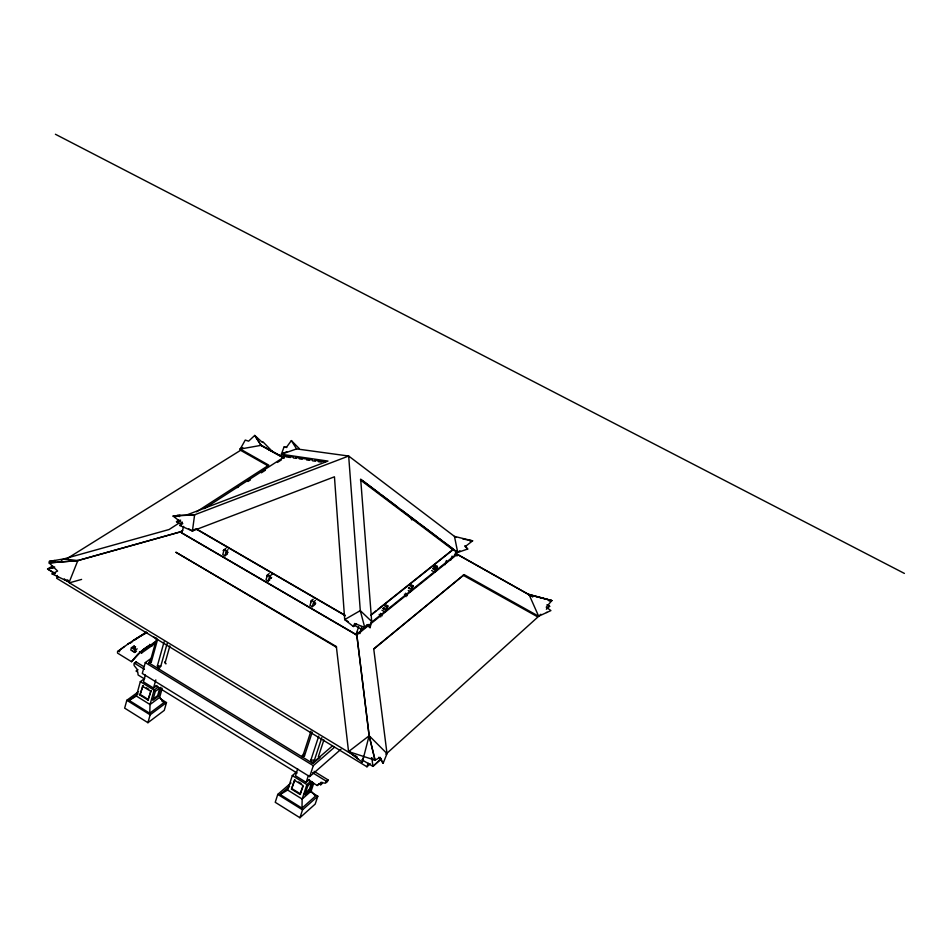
<?xml version="1.0" encoding="UTF-8"?>
<svg xmlns="http://www.w3.org/2000/svg" width="952" height="952" viewBox="0 0 952 952"><rect width="100%" height="100%" fill="white"/><g stroke="black" fill="none" stroke-linecap="round" stroke-linejoin="round"><path stroke-width="1.43" d="M289.575 786.316L280.138 794.515L301.986 808.117L302.153 799.061L306.901 784.603L310.899 781.104M538.856 616.134L385.905 754.21L387.012 753.627L373.755 649.086L464.159 574.639L538.63 616.241L550.922 610.589L546.258 607.197L551.815 600.593L527.634 593.988L455.234 553.243M138.111 693.865L129.163 700.422L149.738 713.238L150.035 704.539L154.069 690.152L158.341 686.999M129.567 642.897L117.584 651.573L117.512 653.084L131.519 661.699L139.313 653.369A103.185 75.018 53.4 0 1 140.932 651.799M119.452 651.715L119.524 650.204L124.486 646.479M378.848 757.256L383.156 763.278L387.012 753.603L369.174 735.753L348.563 751.604L362.307 762.231L362.831 758.185M182.344 522.077L179.964 525.575L192.423 530.99L194.613 514.806L176.917 515.544L179.511 516.555M308.4 780.057L317.23 785.507L319.134 783.734A2.594 1.916 50.5 0 0 320.753 784.757L322.335 783.353A2.594 1.916 50.4 0 1 321.943 782.151M318.813 784.103L317.23 785.507M267.643 576.495L268.024 575.77M57.334 575.46L56.644 578.257L366.96 766.788L370.28 763.802M362.307 762.231L369.126 735.729L356.833 634.924L180.225 531.918L75.053 561.359L180.225 531.918L182.76 530.335M366.698 625.143L370.078 627.677L371.685 621.489L360.677 479.153L457.733 552.446L467.706 549.018L464.826 545.734M134.196 645.801L131.412 647.753L130.793 650.061L134.684 652.441L136.529 651.132M134.684 652.441L135.315 650.133L137.159 648.836M143.645 666.567L136.076 661.902L134.363 663.127L133.982 664.603A1.845 1.333 55.6 0 0 134.422 665.9L137.481 669.684A2.475 1.797 55.5 0 1 136.255 671.017A2.475 1.797 55.5 0 0 137.766 671.933L138.111 674.992L144.418 678.883M135.719 663.175L136.076 661.902M138.599 691.664L126.818 700.291L124.664 708.145L147.929 722.699L164.268 710.382L166.493 702.564L160.388 698.78M139.528 651.751L141.598 653.012L142.229 650.716L150.547 644.825M151.32 658.248L145.287 662.58L142.288 673.457L309.686 776.606L340.959 749.283M129.163 700.422L136.362 696.043L140.337 681.656L144.633 678.538M183.629 526.385L181.784 533.025L356.024 634.687L367.567 625.428M145.347 675.039L143.454 681.846L153.522 688.07L157.056 685.476M139.92 695.055L142.955 685.737L139.92 695.055L147.988 700.053L151.047 690.736L147.988 700.053M332.534 745.797L312.458 763.195L148.738 662.794L150.678 659.903L156.64 638.399M148.738 662.794L151.273 662.164L157.568 639.518M167.159 643.469L160.805 666.102L158.865 669.006L157.366 665.888L164.089 641.827M153.522 688.07L155.819 679.895M159.817 688.094L155.283 691.438L152.784 700.339L158.448 696.126L160.947 687.249M147.929 722.699L150.142 714.833L166.493 702.564M169.884 645.849L165.053 663.032L165.934 663.865L164.934 661.807M153.117 698.994L157.639 695.626L159.793 688.022M136.362 696.043L150.035 704.539L159.638 697.388L162.221 688.272M225.874 548.447L224.196 549.637L222.768 554.564L224.934 555.801L227.457 554.005M224.934 555.801L226.362 550.875L228.04 549.685M269.178 573.628L267.5 574.841L266.013 579.78L268.19 581.041L269.88 579.827M268.19 581.041L269.678 576.115L272.212 574.294M313.196 599.225L311.542 600.474L309.995 605.413L312.208 606.71L314.684 604.829M312.208 606.71L313.767 601.759L315.421 600.51M291.014 782.925L277.77 794.396L275.235 802.298L299.928 817.744L315.195 804.083L317.813 796.229L310.435 791.659M280.138 794.515L287.635 790.041L292.312 775.594L296.334 772.12M297.69 768.907L295.465 775.749L306.163 782.354L309.459 779.462M291.502 789.148L294.406 780.2L302.998 785.519L300.058 794.456L291.502 789.148L294.941 779.736M312.232 732.147L304.45 756.031L301.689 756.59L303.64 753.579L310.947 731.112M321.788 737.693L314.398 760.16L312.458 763.195L310.911 759.993L318.742 736.098M300.058 794.456L303.105 786.328M306.163 782.354L308.412 775.499M356.024 634.687L358.678 626.654M309.686 776.606L313.291 765.658L334.521 747.225M311.863 781.842L309.34 789.482L304.045 794.158L304.902 794.682L307.853 785.745L312.077 782.02M323.894 739.918L318.349 756.745L319.051 757.471M359.88 633.651L361.272 629.439M299.928 817.744L302.546 809.843L317.813 796.229M304.902 794.682L310.197 790.017L312.72 782.365M287.635 790.041L302.153 799.061L311.125 791.124L313.72 783.27M320.753 784.757A2.594 1.916 50.4 0 1 320.562 782.461L324.87 783.139A1.928 1.428 50.4 0 0 325.905 782.711L327.988 779.866L314.1 771.322M326.31 781.711L326.441 781.747A1.928 1.428 50.4 0 0 327.476 781.318L327.988 779.866M381.954 610.208L385.013 611.934L386.643 607.043L387.892 605.996L384.834 604.27M387.892 605.996L386.262 610.886L385.013 611.934M408.241 590.538L410.229 591.68L411.871 586.848L413.108 585.861L410.11 584.159M413.108 585.861L411.466 590.68L410.229 591.68M366.96 766.788L368.222 763.147M431.613 570.474L434.564 572.128L436.195 567.368L437.396 566.416L434.433 564.75M437.396 566.416L435.754 571.176L434.564 572.128M445 564.726L446.452 560.502M450.701 560.169L452.105 556.111M456.579 551.22L455.258 555.028L371.03 622.656M299.166 448.463L291.36 440.597L286.385 447.404L284.017 447.047L281.387 454.259L284.886 456.198M134.184 651.727L132.828 651.192M188.746 528.848L192.423 530.99L334.45 476.797L344.695 619.585L353.359 626.523L354.68 623.5L364.723 627.439L368.222 624.441L370.078 627.677M355.584 634.496L357.297 632.116M131.519 661.699L137.374 654.738A103.316 75.041 53.4 0 1 156.176 642.326M434.624 567.035L434.588 567.737M381.324 758.756L372.91 766.384L361.938 759.732M540.879 614.242L538.653 616.241L529.122 594.714L527.634 593.988L530.24 595.44M546.377 609.256L549.673 606.269L547.114 604.829M380.502 759.517L372.91 766.384L371.827 757.625M301.986 808.117L315.469 796.122L311.125 791.124M325.989 782.544L327.559 781.14M313.244 763.218L319.932 757.411M373.85 648.752L464.159 574.639M354.418 625.25L361.712 629.486L367.246 625.048M360.356 479.939L452.747 549.673L457.733 552.446L459.899 550.708M372.22 613.873L375.707 611.089M377.968 609.292L453.021 549.459M370.697 615.408L453.509 549.375L444.025 542.223M149.738 713.238L164.16 702.421L159.638 697.388M179.964 525.575L182.748 523.529L173.097 516.079L180.261 515.401L176.917 515.544M353.359 626.523L356.655 624.119M136.255 671.017L137.957 669.792M155.009 641.886L152.629 643.564L151.987 645.884L149.547 644.397M141.598 653.012L155.866 642.897M117.584 651.573L119.524 650.204M130.067 643.278L132.459 641.612M134.839 639.934L146.358 631.949M263.752 470.478L265.025 469.61M127.627 644.254L134.791 639.458A386.369 274.2 47.9 0 1 145.632 633.044M192.423 530.99L195.755 528.8L345.409 615.754M179.083 523.076L169.123 529.502L63.927 558.895L49.337 561.359L53.443 562.156M196.529 511.819L268.809 465.171L240.249 449.035L245.259 440.062L248.603 441.181L254.731 435.433L262.443 442.478L262.823 441.704L272.962 452.081L283.315 457.722M204.216 508.63L285.719 455.972L293.049 457.055M237.191 487.602L238.547 486.734M247.984 481.474L250.459 479.868M261.36 472.823L265.346 470.24M277.413 462.446L281.471 459.816M181.392 524.576L176.489 521.72L178.905 520.173M283.767 452.724L281.387 454.259L327.988 461.077L187.365 514.723M66.973 558.645L240.582 450.308L267.881 465.766M55.228 573.663L47.6 569.034L52.634 565.928M61.368 560.454L63.927 558.895L77.826 560.585L69.222 582.136L52.098 573.901L57.62 571.045L49.099 562.906L55.418 561.192L49.337 561.359M242.344 447.737L240.249 449.035L240.582 450.308M242.57 447.583L240.225 449.046L261.038 445.346L284.327 457.995L260.919 445.25M371.685 621.489L360.284 610.625L344.695 619.585L348.337 621.704M67.628 579.827L69.413 582.838L348.634 752.235L348.539 751.58L375.052 760.172L380.157 757.364L383.156 763.278M155.616 637.911L156.58 638.792M286.754 451.688L281.387 454.259L296.584 448.916L291.36 440.597M242.772 447.987L240.32 448.904M176.489 521.72L180.654 520.137M192.958 515.437L348.67 456.032L455.818 537.428M54.728 567.047L47.6 569.034L53.705 567.344L47.6 569.034L54.597 573.283M69.413 582.838L81.598 579.411M47.6 569.034L53.681 567.344M52.098 573.901L54.966 573.294M549.137 601.057L551.815 600.593L529.11 594.691L532.656 596.702M546.472 612.457L547.067 612.362M194.613 514.806L173.097 516.079L176.001 516.71M349.027 751.771L357.964 758.875M469.705 540.974L472.608 540.843L465.195 546.626L467.706 549.018M53.943 560.573L54.633 560.549M352.216 753.841L348.551 751.604L352.311 754.496M310.911 759.993L314.398 760.16M157.366 665.888L160.805 666.102M296.453 448.892L348.67 456.032L360.392 611.957M295.977 457.484L312.101 459.875M315.041 460.304L325.298 461.815M286.052 456.853L290.455 457.507M293.383 457.948L296.322 458.376M299.249 458.816L302.189 459.257M306.58 459.911L309.519 460.34M312.458 460.78L315.386 461.22M318.325 461.66L321.252 462.089M284.017 447.047L286.719 447.464M538.737 597.035L539.451 597.154M462.839 538.963L472.608 540.843L454.461 536.392L457.733 552.446M529.122 594.714L551.815 600.593M57.477 576.495L58.239 576.698M371.137 758.149L375.028 760.16L369.174 735.753L375.052 760.172M55.406 134.256L904.4 573.425M530.038 595.321L527.908 594.06M547.293 604.937L549.673 606.269M269.285 450.022L272.605 451.819M463.136 575.234L537.606 616.813M454.52 554.504L457.091 555.944M433.243 565.702L436.195 567.368M532.799 596.761L457.269 554.266L356.798 634.96L369.328 737.181M384.596 605.888L386.643 607.043M261.038 445.346L254.731 435.433L261.074 445.346L271.772 451.403M408.872 585.147L411.871 586.848M226.219 546.507L228.385 547.733M224.196 549.637L226.362 550.875M196.838 529.157L345.112 615.301M267.5 574.841L269.678 576.115M311.542 600.474L313.767 601.759M336.353 646.563L175.822 552.208L336.449 647.253L336.353 646.563L348.634 752.235M69.175 582.124L64.177 579.09L68.949 582.005M354.632 755.293L357.083 756.792M153.439 636.828L156.402 638.625M131.412 647.753L135.315 650.133M145.287 662.58L313.291 765.658M134.363 663.127L144.466 669.339M312.518 772.703L326.417 781.259M155.771 685.88L297.048 773.048M140.337 681.656L154.069 690.152M292.312 775.594L306.901 784.603M154.474 690.938L155.283 691.438M306.996 785.21L307.853 785.745M146.429 687.879L148.738 689.308M298.619 782.02L301.07 783.532M142.383 686.154L150.475 691.152M157.639 695.626L158.448 696.126M309.34 789.482L310.197 790.017M161.757 700.934L164.16 702.421M140.491 694.639L148.56 699.637M292.026 788.684L300.594 793.992M126.818 700.291L150.142 714.833M277.77 794.396L302.546 809.843M362.295 480.51L378.884 493.029M381.252 494.814L396.651 506.44M401.387 510.022L417.976 522.541M420.344 524.326L436.92 536.857M439.288 538.642L441.657 540.427M405.707 593.179L407.313 595.666M404.457 594.167L406.064 596.666M380.455 613.362L382.061 615.861M379.158 614.397L380.776 616.896M410.467 517.364L411.811 519.959M303.64 753.579L304.45 756.031M150.678 659.903L151.273 662.164M360.284 610.625L364.723 627.439M350.372 752.27L350.431 753.044M361.486 626.547L361.712 629.486M142.621 650.287A103.185 75.018 53.4 0 1 149.928 645.016M153.915 642.826A103.185 75.018 53.4 0 1 155.985 641.85M132.852 640.815A386.845 274.295 48 0 1 147.036 632.592M322.335 783.353A2.594 1.916 50.5 0 1 321.205 782.806M223.327 550.708L223.922 549.875L223.327 550.708M226.528 552.529L227.159 551.72L226.552 552.422M227.302 552.969L227.933 552.16L227.326 552.862M266.869 576.043L267.512 575.234L266.869 576.043M269.821 577.757L270.463 576.948L269.821 577.757M270.868 578.364L271.51 577.555L270.868 578.364M310.852 601.652L311.494 600.831L310.852 601.652M313.863 603.401L314.505 602.58L313.898 603.294M314.922 604.02L315.564 603.199L314.922 604.02M383.061 608.364L383.977 609.018L383.061 608.364M383.656 607.864L384.572 608.518L383.656 607.864M408.491 588.003L409.384 588.657L408.491 588.003M408.932 587.658L409.824 588.3L408.932 587.658M432.862 568.522L433.743 569.153L432.862 568.522M433.291 568.177L434.171 568.808L433.291 568.177M133.72 647.681L135.16 648.133L133.72 647.681M134.054 646.467L135.493 646.92L134.054 646.467M77.826 560.585L49.099 562.906L77.826 560.609"/></g></svg>
